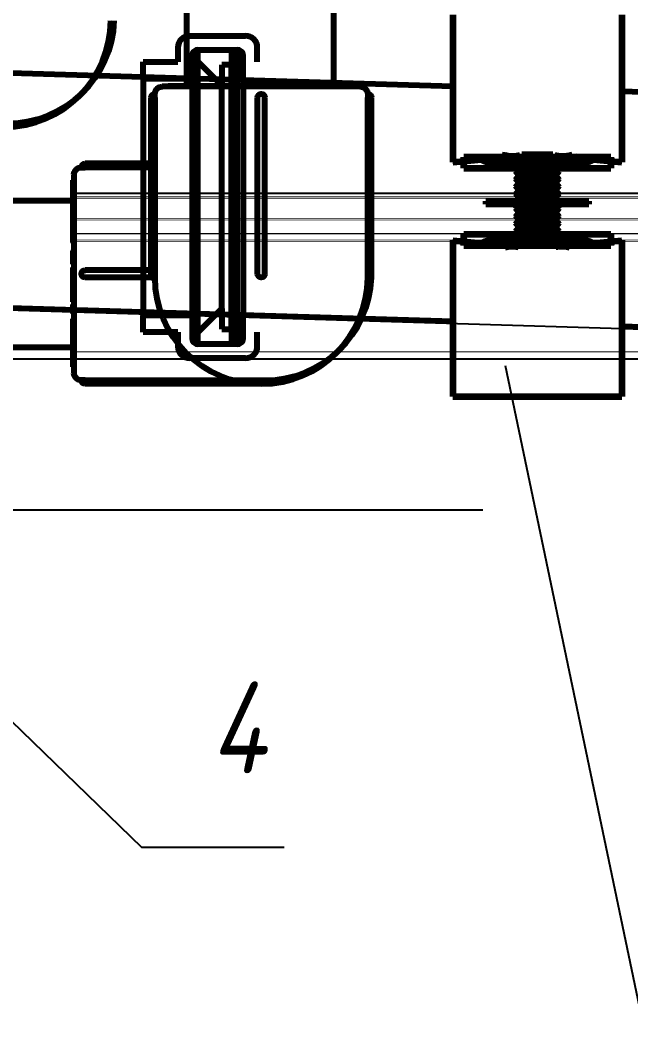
# Model space of a CAD drawing. Header units: millimetres. Extents: x -92220 to 11040, y -5929 to 27498.
# Drawn here: x 282.5 to 365.6, y 108.7 to 248 of the extents above; entities that cross this region are included whole.
import ezdxf

# ---------------------------------------------------------------- set-up
doc = ezdxf.new("R2010")
doc.units = ezdxf.units.MM
doc.linetypes.add('DASHED', pattern=[19.05, 12.7, -6.35])
doc.layers.add('100 noprint', color=1, linetype='Continuous', plot=False)
for name, color, linetype in [('12 Канализация 1', 7, 'Continuous'), ('13 Канализация 2', 7, 'Continuous'), ('26 Вода ветка 6', 7, 'Continuous'), ('28 Вода ветка 8', 7, 'Continuous'), ('34 Вода ветка 14', 7, 'Continuous')]:
    doc.layers.add(name, color=color, linetype=linetype)
doc.styles.get("Standard").update_dxf_attribs({"font": 'arial.ttf'})
doc.styles.add('ГОСТ-ISOCPEUR', font='isocpeui.ttf', dxfattribs={"width": 0.8})
doc.dimstyles.new('ISO-25', dxfattribs={"dimtxt": 2.5, "dimasz": 2.5, "dimexe": 1.25, "dimexo": 0.625, "dimtad": 1, "dimtxsty": 'Standard', "dimcen": 2.5, "dimadec": 0, "dimazin": 0, "dimtfac": 1, "dimtmove": 0, "dimatfit": 3, "dimfxl": 1, "dimarcsym": 0})

# ---------------------------------------------------------------- blocks, each defined once
blk = doc.blocks.new('*D63')
at = {"layer": '12 Канализация 1', "color": 0, "lineweight": -2}
for p, q in [((-2698.68, 131.19), (-2902.67, 137.31)), ((-2881.12, 30), (-2904.28, 30))]:
    blk.add_line(p, q, dxfattribs=at)
blk.add_arc((674.23, 30), 3568.51, 178.60276, 179.67888, dxfattribs=at)
at = {"layer": '12 Канализация 1', "color": 0}
for points in [[(-2889.88, 116.92), (-2896.55, 117.11), (-2892.67, 137.01)], [(-2897.55, 50.01), (-2890.89, 49.99), (-2894.28, 30)]]:
    blk.add_solid(points, dxfattribs=at)
at = {"layer": 'Defpoints', "color": 0}
for p in [(-2698.68, 131.19), (-2893.56, 101.34), (-2881.12, 30), (674.23, 30), (674.23, 30)]:
    blk.add_point(p, dxfattribs=at)
at = {"layer": '12 Канализация 1', "color": 0, "insert": (-2911.47, 83.77), "char_height": 12.5, "attachment_point": 5, "rotation": 89.1408}
blk.add_mtext('1,72%%d', dxfattribs=at)
blk = doc.blocks.new('*D86')
at = {"layer": '13 Канализация 2', "color": 0, "lineweight": -2}
for p, q in [((267.85, 209.22), (39.69, 216.08)), ((236.05, 201.86), (39.48, 201.86))]:
    blk.add_line(p, q, dxfattribs=at)
for start, end in [(173.3344, 175.8067), (178.279, 180), (182.4723, 184.9446)]:
    blk.add_arc((513.02, 201.86), 463.54, start, end, dxfattribs=at)
at = {"layer": '13 Канализация 2', "color": 0}
for points in [[(47.39, 235.92), (54.05, 235.58), (49.69, 215.78)], [(53.24, 181.93), (46.58, 181.79), (49.48, 201.86)]]:
    blk.add_solid(points, dxfattribs=at)
at = {"layer": 'Defpoints', "color": 0}
for p in [(49.57, 211.14), (267.85, 209.22), (236.05, 201.86), (513.02, 201.86), (513.02, 201.86)]:
    blk.add_point(p, dxfattribs=at)
at = {"layer": '13 Канализация 2', "color": 0, "insert": (31.94, 209.08), "char_height": 12.5, "attachment_point": 5, "rotation": 89.1395}
blk.add_mtext('1,72%%d', dxfattribs=at)

msp = doc.modelspace()

# ---------------------------------------------------------------- linework, layer by layer
at = {"layer": '100 noprint', "color": 2, "linetype": 'DASHED', "ltscale": 10}
msp.add_line((11013.49, 181.3), (-12184.07, 181.3), dxfattribs=at)
at = {"layer": '13 Канализация 2', "lineweight": 100}
for p, q in [((341.39, 248.78), (341.39, 228.7)), ((364.39, 248.78), (364.39, 228.7)), ((341.39, 228.7), (342.89, 228.85)), ((362.89, 229.38), (342.89, 229.38)), ((342.89, 227.88), (342.89, 229.38)), ((342.89, 228.85), (345.19, 229.09)), ((347.39, 229.32), (347.21, 229.66)), ((347.57, 228.99), (347.39, 229.32)), ((347.76, 228.69), (347.57, 228.99)), ((347.93, 228.43), (347.76, 228.69)), ((348.12, 229.72), (348.49, 229.65)), ((348.35, 229.66), (349.12, 229.4)), ((348.49, 229.65), (348.84, 229.59)), ((348.84, 229.59), (349.19, 229.55)), ((349.12, 229.4), (349.14, 229.4)), ((349.14, 229.4), (349.47, 229.38)), ((349.19, 229.55), (349.51, 229.53)), ((349.51, 229.53), (349.81, 229.53)), ((349.63, 228.2), (350.08, 228.59)), ((349.81, 229.53), (350.11, 229.56)), ((350.5, 229.38), (349.89, 228.88)), ((349.89, 228.88), (350.5, 228.38)), ((355.89, 228.88), (349.89, 228.88)), ((350.08, 228.59), (350.35, 229.02)), ((350.11, 229.56), (350.31, 229.6)), ((350.31, 229.6), (350.49, 229.66)), ((350.35, 229.02), (350.44, 229.28)), ((350.44, 229.28), (350.48, 229.49)), ((350.48, 229.49), (350.49, 229.6)), ((350.49, 229.6), (350.49, 229.66)), ((350.79, 229.72), (350.79, 229.26)), ((354.98, 229.72), (350.79, 229.72)), ((350.79, 229.26), (354.98, 229.26)), ((354.98, 229.72), (354.98, 229.26)), ((355.89, 228.88), (355.28, 229.38)), ((355.28, 228.38), (355.89, 228.88)), ((355.29, 229.66), (355.29, 229.63)), ((355.29, 229.66), (355.46, 229.6)), ((355.29, 229.63), (355.29, 229.54)), ((355.29, 229.54), (355.31, 229.39)), ((355.31, 229.39), (355.44, 228.98)), ((355.44, 228.98), (355.66, 228.63)), ((355.46, 229.6), (355.66, 229.56)), ((355.66, 229.56), (355.82, 229.54)), ((355.66, 228.63), (356.18, 228.19)), ((355.82, 229.54), (355.98, 229.53)), ((355.98, 229.53), (356.27, 229.53)), ((356.27, 229.53), (356.58, 229.55)), ((356.31, 229.38), (356.64, 229.4)), ((356.58, 229.55), (356.92, 229.59)), ((356.64, 229.4), (356.65, 229.4)), ((356.65, 229.4), (357.43, 229.66)), ((356.92, 229.59), (357.27, 229.64)), ((357.27, 229.64), (357.64, 229.72)), ((358.01, 228.67), (357.84, 228.42)), ((358.2, 228.98), (358.01, 228.67)), ((358.38, 229.31), (358.2, 228.98)), ((358.57, 229.65), (358.38, 229.31)), ((360.59, 229.09), (362.89, 228.85)), ((362.89, 229.38), (362.89, 227.88)), ((362.89, 228.85), (364.39, 228.7)), ((342.89, 227.88), (362.89, 227.88)), ((348.11, 228.2), (347.93, 228.43)), ((348.27, 228.04), (348.11, 228.2)), ((348.42, 227.92), (348.27, 228.04)), ((348.48, 227.89), (348.42, 227.92)), ((348.48, 227.89), (348.97, 227.94)), ((357.29, 227.89), (348.48, 227.89)), ((348.97, 227.94), (349.63, 228.2)), ((350.5, 228.38), (349.89, 227.88)), ((349.89, 227.88), (350.5, 227.38)), ((350.5, 227.38), (349.89, 226.88)), ((350.5, 228.38), (355.28, 228.38)), ((350.5, 227.38), (355.28, 227.38)), ((355.89, 227.88), (355.28, 228.38)), ((355.28, 227.38), (355.89, 227.88)), ((355.89, 226.88), (355.28, 227.38)), ((356.18, 228.19), (356.65, 227.98)), ((356.65, 227.98), (357.29, 227.89)), ((357.37, 227.93), (357.29, 227.89)), ((357.51, 228.04), (357.37, 227.93)), ((357.67, 228.2), (357.51, 228.04)), ((357.84, 228.42), (357.67, 228.2)), ((349.89, 226.88), (350.5, 226.38)), ((355.89, 226.88), (349.89, 226.88)), ((350.5, 226.38), (349.89, 225.88)), ((349.89, 225.88), (350.5, 225.38)), ((355.89, 225.88), (349.89, 225.88)), ((350.5, 226.38), (355.28, 226.38)), ((355.28, 226.38), (355.89, 226.88)), ((355.89, 225.88), (355.28, 226.38)), ((355.28, 225.38), (355.89, 225.88)), ((350.5, 225.38), (349.89, 224.88)), ((349.89, 224.88), (350.5, 224.38)), ((355.89, 224.88), (349.89, 224.88)), ((350.5, 224.38), (349.89, 223.88)), ((350.5, 225.38), (355.28, 225.38)), ((350.5, 224.38), (355.28, 224.38)), ((355.89, 224.88), (355.28, 225.38)), ((355.28, 224.38), (355.89, 224.88)), ((355.89, 223.88), (355.28, 224.38)), ((345.89, 223.38), (359.89, 223.38)), ((345.89, 223.38), (345.89, 222.98)), ((359.89, 222.98), (345.89, 222.98)), ((349.89, 223.88), (350.5, 223.38)), ((355.89, 223.88), (349.89, 223.88)), ((349.89, 223.38), (349.89, 222.98)), ((350.01, 222.98), (349.89, 222.88)), ((350.5, 223.38), (350.01, 222.98)), ((355.28, 223.38), (355.89, 223.88)), ((355.77, 222.98), (355.28, 223.38)), ((355.89, 222.88), (355.77, 222.98)), ((355.89, 222.98), (355.89, 223.38)), ((359.89, 222.98), (359.89, 223.38)), ((349.89, 222.88), (350.5, 222.38)), ((355.89, 222.88), (349.89, 222.88)), ((350.5, 222.38), (349.89, 221.88)), ((349.89, 221.88), (350.5, 221.38)), ((355.89, 221.88), (349.89, 221.88)), ((350.5, 222.38), (355.28, 222.38)), ((355.28, 222.38), (355.89, 222.88)), ((355.89, 221.88), (355.28, 222.38)), ((355.28, 221.38), (355.89, 221.88)), ((350.5, 221.38), (349.89, 220.88)), ((349.89, 220.88), (350.5, 220.38)), ((355.89, 220.88), (349.89, 220.88)), ((350.5, 220.38), (349.89, 219.88)), ((350.5, 221.38), (355.28, 221.38)), ((350.5, 220.38), (355.28, 220.38)), ((355.89, 220.88), (355.28, 221.38)), ((355.28, 220.38), (355.89, 220.88)), ((355.89, 219.88), (355.28, 220.38)), ((362.89, 218.88), (342.89, 218.88)), ((342.89, 217.38), (342.89, 218.88)), ((348.26, 218.72), (348.41, 218.83)), ((348.41, 218.83), (348.48, 218.86)), ((348.48, 218.86), (357.29, 218.86)), ((349.14, 218.77), (348.48, 218.86)), ((349.64, 217.38), (349.64, 218.88)), ((349.89, 219.88), (350.5, 219.38)), ((355.89, 219.88), (349.89, 219.88)), ((350.5, 219.38), (349.89, 218.88)), ((349.89, 218.88), (350.5, 218.38)), ((350.5, 219.38), (355.28, 219.38)), ((355.28, 219.38), (355.89, 219.88)), ((355.89, 218.88), (355.28, 219.38)), ((355.28, 218.38), (355.89, 218.88)), ((356.14, 217.38), (356.14, 218.88)), ((357.25, 218.86), (356.5, 218.72)), ((357.29, 218.86), (357.25, 218.86)), ((357.29, 218.86), (357.36, 218.83)), ((357.36, 218.83), (357.51, 218.72)), ((362.89, 218.88), (362.89, 217.38)), ((341.39, 218.06), (341.39, 196.78)), ((341.39, 218.06), (342.89, 217.9)), ((342.89, 217.9), (345.19, 217.66)), ((347.21, 217.1), (347.39, 217.44)), ((347.39, 217.44), (347.58, 217.78)), ((347.58, 217.78), (347.77, 218.08)), ((347.77, 218.08), (347.94, 218.33)), ((347.94, 218.33), (348.11, 218.55)), ((348.11, 218.55), (348.26, 218.72)), ((349.61, 218.56), (349.14, 218.77)), ((350.12, 218.12), (349.61, 218.56)), ((350.34, 217.77), (350.12, 218.12)), ((350.46, 217.37), (350.34, 217.77)), ((350.5, 218.38), (350.5, 217.38)), ((350.5, 218.38), (355.28, 218.38)), ((350.79, 217.49), (354.98, 217.49)), ((352.51, 217.58), (351.51, 217.58)), ((353.26, 217.58), (352.51, 217.58)), ((354.26, 217.58), (353.26, 217.58)), ((355.28, 217.38), (355.28, 218.38)), ((355.32, 217.39), (355.29, 217.23)), ((355.37, 217.59), (355.32, 217.39)), ((355.55, 217.97), (355.37, 217.59)), ((355.93, 218.39), (355.55, 217.97)), ((356.5, 218.72), (355.93, 218.39)), ((357.51, 218.72), (357.67, 218.55)), ((357.67, 218.55), (357.84, 218.32)), ((357.84, 218.32), (358.02, 218.06)), ((358.02, 218.06), (358.2, 217.76)), ((358.2, 217.76), (358.39, 217.44)), ((360.59, 217.66), (362.89, 217.9)), ((362.89, 217.9), (364.39, 218.06)), ((364.39, 218.06), (364.39, 196.78)), ((342.89, 217.38), (362.89, 217.38)), ((348.86, 217.17), (348.51, 217.11)), ((349.2, 217.21), (348.86, 217.17)), ((349.47, 217.38), (349.12, 217.35)), ((349.5, 217.23), (349.2, 217.21)), ((349.8, 217.23), (349.5, 217.23)), ((349.96, 217.22), (349.8, 217.23)), ((350.11, 217.2), (349.96, 217.22)), ((350.32, 217.15), (350.11, 217.2)), ((350.48, 217.22), (350.46, 217.37)), ((350.49, 217.12), (350.48, 217.22)), ((355.29, 217.23), (355.29, 217.13)), ((355.66, 217.2), (355.47, 217.16)), ((355.97, 217.23), (355.66, 217.2)), ((356.27, 217.23), (355.97, 217.23)), ((356.59, 217.21), (356.27, 217.23)), ((356.65, 217.35), (356.31, 217.38)), ((356.93, 217.16), (356.59, 217.21)), ((357.29, 217.11), (356.93, 217.16)), ((341.39, 196.78), (364.39, 196.78))]:
    msp.add_line(p, q, dxfattribs=at)
at = {"layer": '13 Канализация 2', "lineweight": 80}
for p, q in [((341.39, 239.02), (103.8, 246.15)), ((305.56, 245.93), (313.16, 245.93)), ((303.96, 244.33), (303.96, 242.37)), ((306.68, 242.41), (306.68, 244.01)), ((306.68, 244.01), (311.24, 244.01)), ((306.68, 244.01), (312.04, 244.01)), ((311.24, 244.01), (311.24, 241.97)), ((312.04, 203.93), (312.04, 244.01)), ((314.76, 242.37), (314.76, 244.33)), ((305.88, 243.21), (305.88, 240.09)), ((312.84, 240.09), (312.84, 243.21)), ((299.24, 242.37), (303.96, 242.37)), ((299.24, 240.09), (299.24, 242.37)), ((306.68, 242.41), (309.92, 239.17)), ((306.68, 205.53), (306.68, 242.41)), ((309.92, 241.97), (309.92, 239.17)), ((311.24, 241.97), (309.92, 241.97)), ((311.24, 205.97), (311.24, 241.97)), ((299.24, 240.09), (299.24, 207.85)), ((299.24, 240.09), (305.88, 240.09)), ((305.88, 240.09), (305.88, 207.85)), ((312.84, 240.09), (312.84, 207.85)), ((309.92, 208.77), (309.92, 239.17)), ((514.13, 233.84), (364.39, 238.33)), ((341.39, 207.01), (103.8, 214.15)), ((305.88, 207.85), (299.24, 207.85)), ((299.24, 205.57), (299.24, 207.85)), ((305.88, 207.85), (305.88, 204.73)), ((309.92, 208.77), (306.68, 205.53)), ((309.92, 208.77), (309.92, 205.97)), ((312.84, 204.73), (312.84, 207.85)), ((513.02, 201.86), (364.39, 206.32)), ((303.96, 205.57), (299.24, 205.57)), ((303.96, 205.57), (303.96, 203.61)), ((306.68, 203.93), (306.68, 205.53)), ((309.92, 205.97), (311.24, 205.97)), ((311.24, 205.97), (311.24, 203.93)), ((314.76, 203.61), (314.76, 205.57)), ((312.04, 203.93), (306.68, 203.93)), ((311.24, 203.93), (306.68, 203.93)), ((313.16, 202.01), (305.56, 202.01))]:
    msp.add_line(p, q, dxfattribs=at)
at = {"layer": '13 Канализация 2'}
for p, q in [((267.84, 208.98), (513.01, 201.61)), ((513.02, 201.86), (236.05, 201.86))]:
    msp.add_line(p, q, dxfattribs=at)
at = {"layer": '13 Канализация 2', "flags": 128}
msp.add_lwpolyline([(348.5, 201.01), (366.77, 113.77), (396.67, 113.77)], dxfattribs=at)
at = {"layer": '13 Канализация 2', "lineweight": 80}
for centre, radius, start, end in [((305.56, 244.33), 1.6, 90, 180), ((313.16, 244.33), 1.6, 0, 90), ((306.68, 243.21), 0.8, 90, 180), ((312.04, 243.21), 0.8, 360, 90), ((305.56, 203.61), 1.6, 180, 270), ((306.68, 204.73), 0.8, 180, 270), ((312.04, 204.73), 0.8, 270, 360), ((313.16, 203.61), 1.6, 270, 360)]:
    msp.add_arc(centre, radius, start, end, dxfattribs=at)
at = {"layer": '13 Канализация 2', "lineweight": 100}
for centre, start_param, end_param in [((347.89, 229.49), -2.690566, -0.25268), ((357.89, 229.49), -2.888912, -0.451027)]:
    msp.add_ellipse(centre, major_axis=(3, 0), ratio=0.305882, start_param=start_param, end_param=end_param, dxfattribs=at)
at = {"layer": '13 Канализация 2', "lineweight": 100, "extrusion": (0, 0, -1)}
for centre, start_param, end_param in [((347.89, 217.26), 0.451027, 2.888912), ((357.89, 217.26), 0.25268, 2.690566)]:
    msp.add_ellipse(centre, major_axis=(-3, 0), ratio=0.305882, start_param=start_param, end_param=end_param, dxfattribs=at)
at = {"layer": '26 Вода ветка 6', "color": 5, "lineweight": 80}
for centre, start, end in [((280.3, 248.01), 180, 0), ((280.8, 248.51), 270, 358.0239)]:
    msp.add_arc(centre, 14.5, start, end, dxfattribs=at)
at = {"layer": '28 Вода ветка 8', "color": 5, "lineweight": 80, "extrusion": (2.28848e-17, 1, -2.22045e-16)}
for p, q in [((328.8, 239.01), (301.8, 239.01)), ((302.61, 239.01), (302.61, 239.11)), ((302.61, 239.11), (304.34, 239.11)), ((304.34, 239.01), (304.34, 239.11)), ((305.6, 239.11), (306.6, 239.11)), ((305.6, 239.01), (305.6, 239.11)), ((306.6, 239.01), (306.6, 239.11)), ((306.6, 239.11), (307.22, 239.11)), ((307.22, 239.11), (308.51, 239.11)), ((307.22, 239.01), (307.22, 239.11)), ((308.51, 239.11), (308.65, 239.11)), ((308.51, 239.01), (308.51, 239.11)), ((308.65, 239.01), (308.65, 239.11)), ((308.65, 239.11), (309.14, 239.11)), ((309.14, 239.01), (309.14, 239.11)), ((309.88, 239.11), (309.99, 239.11)), ((309.88, 239.01), (309.88, 239.11)), ((309.99, 239.11), (310.23, 239.11)), ((309.99, 239.01), (309.99, 239.11)), ((310.23, 239.01), (310.23, 239.11)), ((310.23, 239.11), (311.11, 239.11)), ((311.11, 239.01), (311.11, 239.11)), ((311.46, 239.11), (311.7, 239.11)), ((311.46, 239.01), (311.46, 239.11)), ((311.7, 239.11), (311.98, 239.11)), ((311.7, 239.01), (311.7, 239.11)), ((311.98, 239.01), (311.98, 239.11)), ((311.98, 239.11), (313.26, 239.11)), ((313.26, 239.11), (313.29, 239.11)), ((313.26, 239.01), (313.26, 239.11)), ((313.29, 239.11), (313.56, 239.11)), ((313.29, 239.01), (313.29, 239.11)), ((313.56, 239.11), (314.23, 239.11)), ((313.56, 239.01), (313.56, 239.11)), ((314.36, 239.01), (314.36, 239.11)), ((314.44, 239.11), (314.83, 239.11)), ((314.83, 239.11), (315.11, 239.11)), ((314.83, 239.01), (314.83, 239.11)), ((315.11, 239.01), (315.11, 239.11)), ((315.11, 239.11), (315.37, 239.11)), ((315.37, 239.11), (316.16, 239.11)), ((315.37, 239.01), (315.37, 239.11)), ((316.16, 239.01), (316.16, 239.11)), ((316.58, 239.11), (316.84, 239.11)), ((316.58, 239.01), (316.58, 239.11)), ((316.84, 239.11), (316.99, 239.11)), ((316.84, 239.01), (316.84, 239.11)), ((316.99, 239.11), (317.5, 239.11)), ((316.99, 239.01), (316.99, 239.11)), ((318.36, 239.01), (318.36, 239.11)), ((319.58, 239.01), (319.58, 239.11)), ((320.5, 239.01), (320.5, 239.11)), ((322.12, 239.11), (322.52, 239.11)), ((322.12, 239.01), (322.12, 239.11)), ((322.52, 239.01), (322.52, 239.11)), ((323.76, 239.01), (323.76, 239.11)), ((324.49, 239.11), (324.54, 239.11)), ((324.49, 239.01), (324.49, 239.11)), ((324.54, 239.11), (324.72, 239.11)), ((324.54, 239.01), (324.54, 239.11)), ((324.72, 239.01), (324.72, 239.11)), ((325.45, 239.11), (325.72, 239.11)), ((325.45, 239.01), (325.45, 239.11)), ((325.72, 239.11), (325.8, 239.11)), ((325.72, 239.01), (325.72, 239.11)), ((325.8, 239.11), (325.9, 239.11)), ((325.8, 239.01), (325.8, 239.11)), ((325.9, 239.11), (326.01, 239.11)), ((325.9, 239.01), (325.9, 239.11)), ((326.01, 239.01), (326.01, 239.11)), ((327.36, 239.11), (327.75, 239.11)), ((327.36, 239.01), (327.36, 239.11)), ((327.75, 239.11), (327.98, 239.11)), ((327.75, 239.01), (327.75, 239.11)), ((327.98, 239.11), (328.03, 239.11)), ((327.98, 239.01), (327.98, 239.11)), ((328.03, 239.01), (328.03, 239.11)), ((300.3, 213.01), (300.3, 237.51)), ((300.81, 237.51), (300.81, 213.01)), ((314.8, 213.51), (314.8, 237.51)), ((315.8, 213.51), (315.8, 237.51)), ((329.79, 213.01), (329.79, 237.51)), ((330.3, 213.01), (330.3, 237.51)), ((329.79, 213.01), (330.3, 213.01))]:
    msp.add_line(p, q, dxfattribs=at)
at = {"layer": '28 Вода ветка 8', "color": 5, "lineweight": 80, "extrusion": (-1, 8.41171e-17, -2.22045e-16)}
for p, q in [((300.3, 228.51), (291.3, 228.51)), ((300.3, 228.01), (291.3, 228.01)), ((315.8, 228.01), (315.8, 228.51)), ((289.8, 226.24), (289.7, 226.24)), ((289.7, 226.2), (289.7, 226.24)), ((289.8, 226.2), (289.7, 226.2)), ((289.7, 225.97), (289.7, 226.2)), ((289.8, 225.97), (289.7, 225.97)), ((289.7, 225.58), (289.7, 225.97)), ((289.8, 227.01), (289.8, 200.01)), ((289.8, 225.58), (289.7, 225.58)), ((289.7, 224.11), (289.7, 224.22)), ((289.8, 224.22), (289.7, 224.22)), ((289.8, 224.11), (289.7, 224.11)), ((289.7, 224.02), (289.7, 224.11)), ((289.8, 224.02), (289.7, 224.02)), ((289.7, 223.94), (289.7, 224.02)), ((289.8, 223.94), (289.7, 223.94)), ((289.7, 223.66), (289.7, 223.94)), ((289.8, 223.66), (289.7, 223.66)), ((289.8, 222.93), (289.7, 222.93)), ((289.7, 222.76), (289.7, 222.93)), ((289.8, 222.76), (289.7, 222.76)), ((289.7, 222.7), (289.7, 222.76)), ((289.8, 222.7), (289.7, 222.7)), ((289.8, 221.97), (289.7, 221.97)), ((289.7, 220.33), (289.7, 220.73)), ((289.8, 220.73), (289.7, 220.73)), ((289.8, 220.33), (289.7, 220.33)), ((289.8, 218.71), (289.7, 218.71)), ((289.8, 217.8), (289.7, 217.8)), ((289.8, 216.57), (289.7, 216.57)), ((289.7, 215.21), (289.7, 215.71)), ((289.8, 215.21), (289.7, 215.21)), ((289.7, 215.06), (289.7, 215.21)), ((289.8, 215.06), (289.7, 215.06)), ((289.7, 214.8), (289.7, 215.06)), ((289.8, 214.8), (289.7, 214.8)), ((289.8, 214.37), (289.7, 214.37)), ((289.7, 213.58), (289.7, 214.37)), ((289.8, 213.58), (289.7, 213.58)), ((289.7, 213.33), (289.7, 213.58)), ((289.8, 213.33), (289.7, 213.33)), ((289.7, 213.04), (289.7, 213.33)), ((300.3, 214.01), (291.3, 214.01)), ((289.8, 213.04), (289.7, 213.04)), ((289.7, 212.65), (289.7, 213.04)), ((289.8, 212.58), (289.7, 212.58)), ((289.7, 211.78), (289.7, 212.44)), ((300.3, 213.01), (291.3, 213.01)), ((289.8, 211.78), (289.7, 211.78)), ((289.7, 211.51), (289.7, 211.78)), ((289.7, 211.48), (289.7, 211.51)), ((289.8, 211.51), (289.7, 211.51)), ((289.8, 211.48), (289.7, 211.48)), ((289.7, 210.19), (289.7, 211.48)), ((289.8, 210.19), (289.7, 210.19)), ((289.7, 209.91), (289.7, 210.19)), ((289.8, 209.91), (289.7, 209.91)), ((289.7, 209.68), (289.7, 209.91)), ((289.8, 209.68), (289.7, 209.68)), ((289.8, 209.32), (289.7, 209.32)), ((289.7, 208.44), (289.7, 209.32)), ((289.8, 208.44), (289.7, 208.44)), ((289.7, 208.21), (289.7, 208.44)), ((289.8, 208.21), (289.7, 208.21)), ((289.7, 208.09), (289.7, 208.21)), ((289.8, 208.09), (289.7, 208.09)), ((289.8, 207.36), (289.7, 207.36)), ((289.7, 206.86), (289.7, 207.36)), ((289.8, 206.86), (289.7, 206.86)), ((289.7, 206.73), (289.7, 206.86)), ((289.8, 206.73), (289.7, 206.73)), ((289.7, 205.44), (289.7, 206.73)), ((289.8, 205.44), (289.7, 205.44)), ((289.7, 204.82), (289.7, 205.44)), ((289.8, 204.82), (289.7, 204.82)), ((289.7, 203.81), (289.7, 204.82)), ((289.8, 203.81), (289.7, 203.81)), ((289.7, 200.82), (289.7, 202.56)), ((289.8, 202.56), (289.7, 202.56)), ((289.8, 200.82), (289.7, 200.82)), ((291.3, 199.02), (315.8, 199.02)), ((315.8, 198.51), (291.3, 198.51))]:
    msp.add_line(p, q, dxfattribs=at)
at = {"layer": '28 Вода ветка 8', "color": 5, "lineweight": 80}
for p, q in [((300.3, 213.01), (300.81, 213.01)), ((315.8, 198.51), (315.8, 199.02))]:
    msp.add_line(p, q, dxfattribs=at)
for points in [[(305.16, 239.01), (305.16, 903.23)], [(325.16, 239.01), (325.16, 903.23)], [(-322.62, 223.51), (289.8, 223.51)], [(-322.62, 203.51), (289.8, 203.51)]]:
    msp.add_lwpolyline(points, dxfattribs=at)
at = {"layer": '28 Вода ветка 8', "color": 5, "lineweight": 80, "extrusion": (-5.08144e-33, -2.22045e-16, -1)}
for centre, radius, start, end in [((-301.8, 238.01), 1, 0, 90), ((-328.8, 238.01), 1, 90, 180), ((-300.8, 237.51), 0.5, 0, 90), ((-315.3, 237.51), 0.5, 0, 180), ((-329.8, 237.51), 0.5, 90, 180)]:
    msp.add_arc(centre, radius, start, end, dxfattribs=at)
at = {"layer": '28 Вода ветка 8', "color": 5, "lineweight": 80, "extrusion": (2.22045e-16, -1.86777e-32, -1)}
for centre, radius, start, end in [((-290.8, 227.01), 1, 0, 90), ((-291.3, 228.01), 0.5, 0, 90), ((-291.3, 213.51), 0.5, 270, 90), ((-290.8, 200.01), 1, 270, 0), ((-291.3, 199.01), 0.5, 270, 0)]:
    msp.add_arc(centre, radius, start, end, dxfattribs=at)
at = {"layer": '28 Вода ветка 8', "color": 5, "lineweight": 80, "extrusion": (2.21112e-32, 2.22045e-16, -1)}
msp.add_arc((-315.3, 213.51), 0.5, 180, 0, dxfattribs=at)
at = {"layer": '28 Вода ветка 8', "color": 5, "lineweight": 80}
for centre, start, end in [((315.3, 213.01), 180, 0), ((315.8, 213.51), 270, 358.0239)]:
    msp.add_arc(centre, 14.5, start, end, dxfattribs=at)
for points in [[(304.34, 239.11), (304.34, 239.11), (304.48, 239.11)], [(314.23, 239.11), (314.3, 239.11), (314.36, 239.11)], [(314.36, 239.11), (314.39, 239.11), (314.44, 239.11)], [(317.5, 239.11), (317.91, 239.11), (318.3, 239.11), (318.35, 239.11)], [(318.35, 239.11), (318.36, 239.11), (318.36, 239.11)], [(320.75, 239.11), (320.9, 239.11), (321.15, 239.11), (321.41, 239.11), (321.69, 239.11), (321.83, 239.11)], [(322.66, 239.11), (322.82, 239.11), (323.28, 239.11), (323.5, 239.11)], [(323.76, 239.11), (323.78, 239.11), (323.82, 239.11)], [(323.82, 239.11), (323.98, 239.11), (324.15, 239.11)], [(324.15, 239.11), (324.28, 239.11), (324.49, 239.11)], [(326.01, 239.11), (326.01, 239.11), (326.22, 239.11)], [(326.22, 239.11), (326.42, 239.11), (326.69, 239.11)], [(326.69, 239.11), (326.97, 239.11), (327.35, 239.11), (327.36, 239.11)], [(327.36, 239.11), (327.36, 239.11), (327.36, 239.11)], [(289.7, 225.58), (289.7, 225.58), (289.7, 225.58)], [(289.7, 224.9), (289.7, 225.19), (289.7, 225.57), (289.7, 225.58)], [(289.7, 224.44), (289.7, 224.63), (289.7, 224.9)], [(289.7, 224.22), (289.7, 224.22), (289.7, 224.44)], [(289.7, 222.36), (289.7, 222.49), (289.7, 222.7)], [(289.7, 222.03), (289.7, 222.2), (289.7, 222.36)], [(289.7, 221.97), (289.7, 222), (289.7, 222.03)], [(289.7, 220.88), (289.7, 221.03), (289.7, 221.49), (289.7, 221.71)], [(289.7, 218.96), (289.7, 219.11), (289.7, 219.37), (289.7, 219.63), (289.7, 219.9), (289.7, 220.04)], [(289.7, 216.56), (289.7, 216.57), (289.7, 216.57)], [(289.7, 215.71), (289.7, 216.13), (289.7, 216.51), (289.7, 216.56)], [(289.7, 212.58), (289.7, 212.6), (289.7, 212.65)], [(289.7, 212.44), (289.7, 212.52), (289.7, 212.58)], [(289.7, 202.56), (289.7, 202.56), (289.7, 202.7)]]:
    msp.add_open_spline(points, degree=2, dxfattribs=at)
for points, degree, knots in [([(304.48, 239.11), (304.63, 239.11), (305.07, 239.11), (305.46, 239.11), (305.6, 239.11)], 2, [-3, -3, -3, -2, -1, -0.484947, -0.484947, -0.484947]), ([(319.58, 239.11), (319.58, 239.11), (319.71, 239.11), (319.95, 239.11)], 2, [-1.502374, -1.502374, -1.502374, -1, 0, 0, 0]), ([(319.95, 239.11), (320.21, 239.11), (320.48, 239.11), (320.5, 239.11)], 2, [-2, -2, -2, -1, -0.936655, -0.936655, -0.936655]), ([(320.5, 239.11), (320.5, 239.11), (320.57, 239.11), (320.75, 239.11)], 2, [-1.431321, -1.431321, -1.431321, -1, 0, 0, 0]), ([(321.83, 239.11), (322.02, 239.11), (322.12, 239.11), (322.12, 239.11)], 2, [-3, -3, -3, -2, -1.429003, -1.429003, -1.429003]), ([(322.52, 239.11), (322.52, 239.11), (322.59, 239.11), (322.66, 239.11)], 2, [-1.875117, -1.875117, -1.875117, -1, 0, 0, 0]), ([(323.5, 239.11), (323.72, 239.11), (323.76, 239.11), (323.76, 239.11)], 2, [-2, -2, -2, -1, -0.823469, -0.823469, -0.823469]), ([(324.72, 239.11), (324.87, 239.11), (325.1, 239.11), (325.22, 239.11)], 2, [-1.854622, -1.854622, -1.854622, -1, 0, 0, 0]), ([(325.22, 239.11), (325.39, 239.11), (325.45, 239.11), (325.45, 239.11)], 2, [-3, -3, -3, -2, -1.715556, -1.715556, -1.715556]), ([(300.81, 237.51), (300.81, 237.57), (300.81, 237.63), (300.81, 237.75), (300.81, 237.8), (300.8, 237.88), (300.8, 237.92), (300.8, 237.97), (300.8, 237.99), (300.8, 238.01), (300.8, 238.01), (300.8, 238.01)], 3, [0.22380526, 0.22380526, 0.22380526, 0.22380526, 0.24107522, 0.24107522, 0.25834518, 0.25834518, 0.27361424, 0.27361424, 0.28601062, 0.28601062, 0.29840701, 0.29840701, 0.29840701, 0.29840701]), ([(329.8, 238.01), (329.8, 238.01), (329.8, 238.01), (329.8, 237.99), (329.8, 237.97), (329.8, 237.92), (329.8, 237.88), (329.79, 237.8), (329.79, 237.75), (329.79, 237.63), (329.79, 237.57), (329.79, 237.51)], 3, [0.44761051, 0.44761051, 0.44761051, 0.44761051, 0.4600069, 0.4600069, 0.47240329, 0.47240329, 0.48767234, 0.48767234, 0.5049423, 0.5049423, 0.52221227, 0.52221227, 0.52221227, 0.52221227]), ([(290.8, 228.01), (290.8, 228.01), (290.81, 228.01), (290.83, 228.01), (290.85, 228.01), (290.89, 228.01), (290.93, 228.01), (291.01, 228.01), (291.07, 228.01), (291.18, 228.01), (291.24, 228.01), (291.3, 228.01)], 3, [0.44761051, 0.44761051, 0.44761051, 0.44761051, 0.4600069, 0.4600069, 0.47240329, 0.47240329, 0.48767234, 0.48767234, 0.5049423, 0.5049423, 0.52221227, 0.52221227, 0.52221227, 0.52221227]), ([(289.7, 223.43), (289.7, 223.6), (289.7, 223.66), (289.7, 223.66)], 2, [-3, -3, -3, -2, -1.715556, -1.715556, -1.715556]), ([(289.7, 222.93), (289.7, 223.09), (289.7, 223.32), (289.7, 223.43)], 2, [-1.854622, -1.854622, -1.854622, -1, 0, 0, 0]), ([(289.7, 221.71), (289.7, 221.93), (289.7, 221.97), (289.7, 221.97)], 2, [-2, -2, -2, -1, -0.823469, -0.823469, -0.823469]), ([(289.7, 220.73), (289.7, 220.73), (289.7, 220.8), (289.7, 220.88)], 2, [-1.875117, -1.875117, -1.875117, -1, 0, 0, 0]), ([(289.7, 220.04), (289.7, 220.23), (289.7, 220.33), (289.7, 220.33)], 2, [-3, -3, -3, -2, -1.429003, -1.429003, -1.429003]), ([(289.7, 218.71), (289.7, 218.71), (289.7, 218.78), (289.7, 218.96)], 2, [-1.431321, -1.431321, -1.431321, -1, 0, 0, 0]), ([(289.7, 218.17), (289.7, 218.43), (289.7, 218.7), (289.7, 218.71)], 2, [-2, -2, -2, -1, -0.936655, -0.936655, -0.936655]), ([(289.7, 217.8), (289.7, 217.8), (289.7, 217.93), (289.7, 218.17)], 2, [-1.502374, -1.502374, -1.502374, -1, 0, 0, 0]), ([(289.7, 202.7), (289.7, 202.84), (289.7, 203.28), (289.7, 203.68), (289.7, 203.81)], 2, [-3, -3, -3, -2, -1, -0.484947, -0.484947, -0.484947]), ([(291.3, 199.02), (291.24, 199.02), (291.18, 199.02), (291.07, 199.02), (291.01, 199.02), (290.93, 199.02), (290.89, 199.02), (290.85, 199.02), (290.83, 199.02), (290.81, 199.01), (290.8, 199.01), (290.8, 199.01)], 3, [0.22380526, 0.22380526, 0.22380526, 0.22380526, 0.24107522, 0.24107522, 0.25834518, 0.25834518, 0.27361424, 0.27361424, 0.28601062, 0.28601062, 0.29840701, 0.29840701, 0.29840701, 0.29840701])]:
    msp.add_open_spline(points, degree=degree, knots=knots, dxfattribs=at)
at = {"layer": '34 Вода ветка 14', "flags": 128}
msp.add_lwpolyline([(261.89, 171.32), (299, 135.4), (318.42, 135.4)], dxfattribs=at)

# ---------------------------------------------------------------- texts
at = {"layer": '34 Вода ветка 14', "linetype": 'Continuous', "style": 'ГОСТ-ISOCPEUR', "width": 0.8}
msp.add_text('4', height=12.5, dxfattribs=at).set_placement((308.34, 145.46))

# ---------------------------------------------------------------- dimensions: what is measured, and where the dimension line sits
at = {"layer": '12 Канализация 1'}
dim = msp.add_angular_dim_2l(base=(-2893.56, 101.34), line1=((674.23, 30), (-2698.68, 131.19)), line2=((674.23, 30), (-2881.12, 30)), dimstyle='ISO-25', override={"dimtxt": 12.5, "dimasz": 20, "dimexe": 10, "dimexo": 0, "dimgap": 10, "dimdec": 0, "dimadec": 2}, dxfattribs=at)
dim.commit()
dim.dimension.update_dxf_attribs({"geometry": '*D63', "text_midpoint": (-2893.88, 83.51), "dimtype": 162})
at = {"layer": '13 Канализация 2'}
dim = msp.add_angular_dim_2l(base=(49.57, 211.14), line1=((513.02, 201.86), (267.85, 209.22)), line2=((513.02, 201.86), (236.05, 201.86)), dimstyle='ISO-25', override={"dimtxt": 12.5, "dimasz": 20, "dimexe": 10, "dimexo": 0, "dimgap": 10, "dimdec": 0, "dimadec": 2}, dxfattribs=at)
dim.commit()
dim.dimension.update_dxf_attribs({"geometry": '*D86', "text_midpoint": (49.53, 208.82), "dimtype": 162})

doc.saveas('drawing.dxf')
